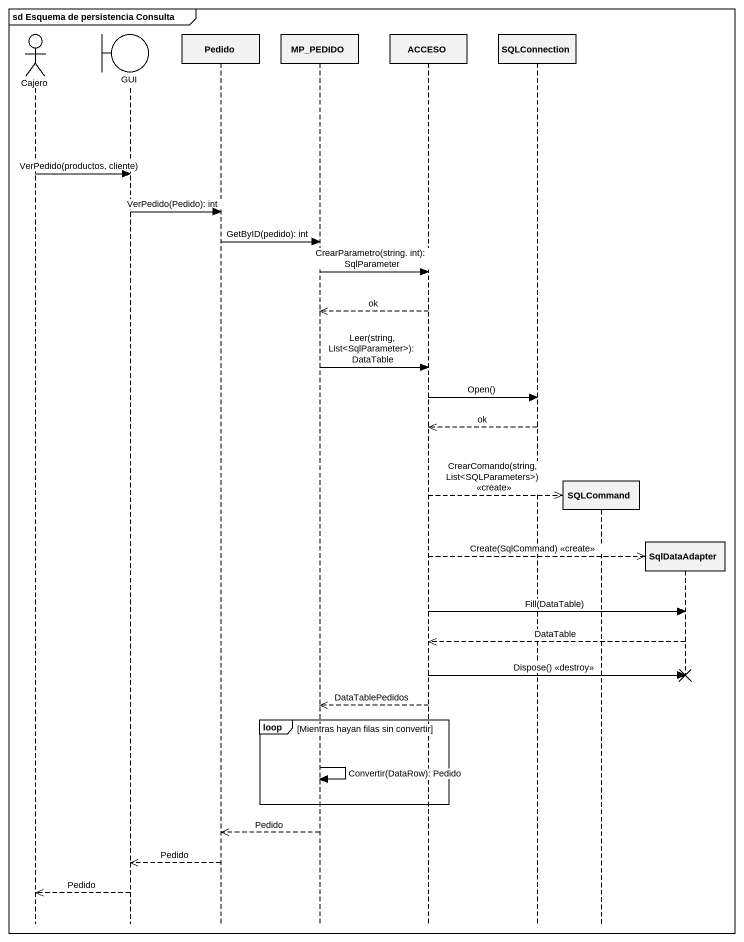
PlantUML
@startuml
mainframe sd Esquema de persistencia Consulta
hide footbox
actor Cajero
boundary GUI
participant Pedido
participant MP_PEDIDO
participant ACCESO
participant SQLConnection
participant SQLCommand
participant SqlDataAdapter

Cajero -> GUI : VerPedido(productos, cliente)
GUI -> Pedido : VerPedido(Pedido): int
Pedido -> MP_PEDIDO : GetByID(pedido): int
MP_PEDIDO -> ACCESO : CrearParametro(string. int): SqlParameter
ACCESO -->> MP_PEDIDO : ok
MP_PEDIDO -> ACCESO : Leer(string, List<SqlParameter>): DataTable
ACCESO -> SQLConnection : Open()
SQLConnection -->> ACCESO : ok
ACCESO -->> SQLCommand ** : CrearComando(string, List<SQLParameters>) <<create>>
ACCESO -->> SqlDataAdapter ** : Create(SqlCommand) <<create>>
ACCESO -> SqlDataAdapter : Fill(DataTable)
SqlDataAdapter -->> ACCESO : DataTable
ACCESO -> SqlDataAdapter !! : Dispose() <<destroy>>
ACCESO -->> MP_PEDIDO : DataTablePedidos
loop Mientras hayan filas sin convertir
  MP_PEDIDO -> MP_PEDIDO : Convertir(DataRow): Pedido
end
MP_PEDIDO -->> Pedido : Pedido
Pedido -->> GUI : Pedido
GUI -->> Cajero : Pedido
@enduml
